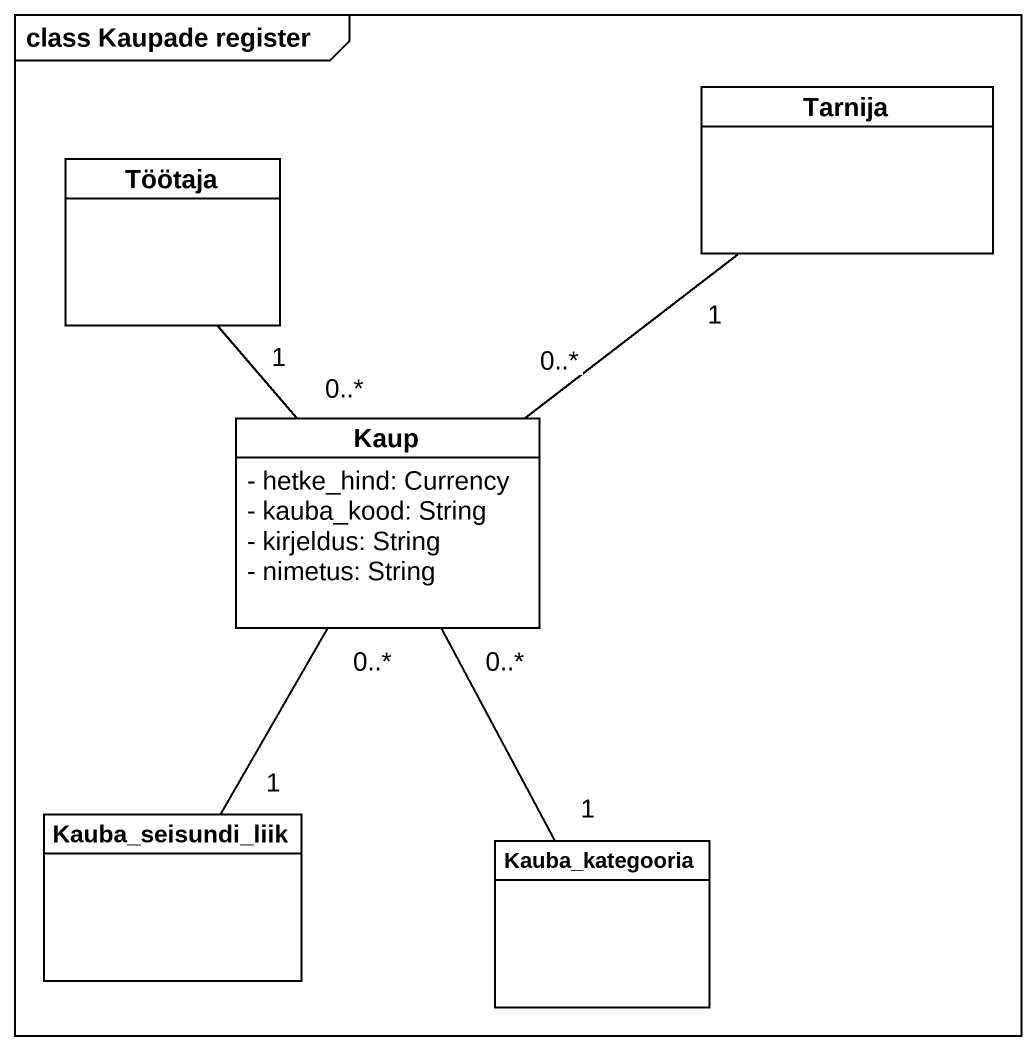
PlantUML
@startuml
mainframe class Kaupade register
hide circle
hide empty members
skinparam classAttributeIconSize 0
class Tarnija
class Töötaja
class Kaup {
  - hetke_hind: Currency
  - kauba_kood: String
  - kirjeldus: String
  - nimetus: String
}
class Kauba_seisundi_liik
class Kauba_kategooria
Kaup "0..*" -up- "1" Tarnija
Kaup "0..*" -up- "1" Töötaja
Kaup "0..*" -- "1" Kauba_seisundi_liik
Kauba_kategooria "1" -up- "0..*" Kaup
@enduml
